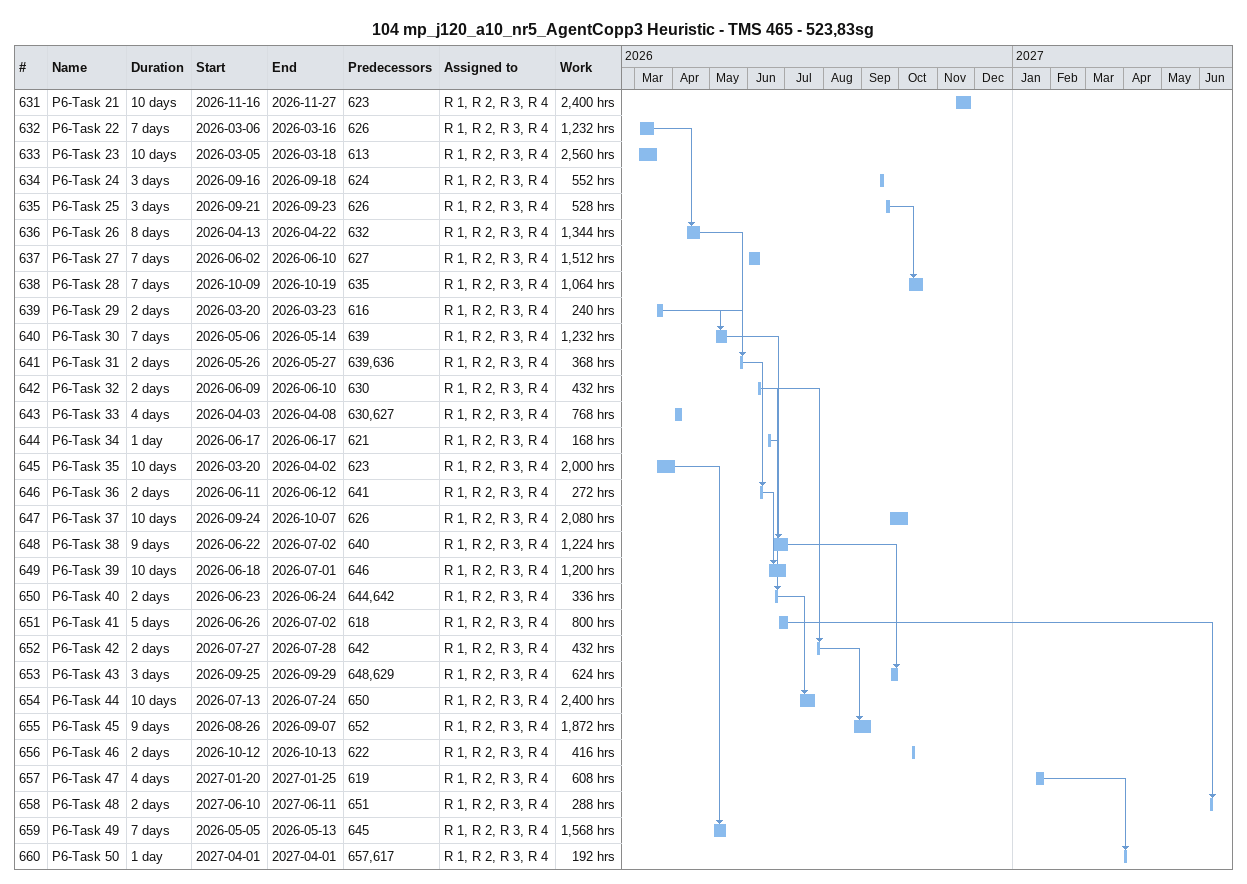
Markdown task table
104 mp_j120_a10_nr5_AgentCopp3 Heuristic - TMS 465 - 523,83sg

| ID | Task | Duration | Start | Finish | Predecessors | Resources | Work (h) |
|---|---|---|---|---|---|---|---|
| 631 | P6-Task 21 | 10d | 2026-11-16 | 2026-11-27 | 623 | R 1, R 2, R 3, R 4 | 2400 |
| 632 | P6-Task 22 | 7d | 2026-03-06 | 2026-03-16 | 626 | R 1, R 2, R 3, R 4 | 1232 |
| 633 | P6-Task 23 | 10d | 2026-03-05 | 2026-03-18 | 613 | R 1, R 2, R 3, R 4 | 2560 |
| 634 | P6-Task 24 | 3d | 2026-09-16 | 2026-09-18 | 624 | R 1, R 2, R 3, R 4 | 552 |
| 635 | P6-Task 25 | 3d | 2026-09-21 | 2026-09-23 | 626 | R 1, R 2, R 3, R 4 | 528 |
| 636 | P6-Task 26 | 8d | 2026-04-13 | 2026-04-22 | 632 | R 1, R 2, R 3, R 4 | 1344 |
| 637 | P6-Task 27 | 7d | 2026-06-02 | 2026-06-10 | 627 | R 1, R 2, R 3, R 4 | 1512 |
| 638 | P6-Task 28 | 7d | 2026-10-09 | 2026-10-19 | 635 | R 1, R 2, R 3, R 4 | 1064 |
| 639 | P6-Task 29 | 2d | 2026-03-20 | 2026-03-23 | 616 | R 1, R 2, R 3, R 4 | 240 |
| 640 | P6-Task 30 | 7d | 2026-05-06 | 2026-05-14 | 639 | R 1, R 2, R 3, R 4 | 1232 |
| 641 | P6-Task 31 | 2d | 2026-05-26 | 2026-05-27 | 639, 636 | R 1, R 2, R 3, R 4 | 368 |
| 642 | P6-Task 32 | 2d | 2026-06-09 | 2026-06-10 | 630 | R 1, R 2, R 3, R 4 | 432 |
| 643 | P6-Task 33 | 4d | 2026-04-03 | 2026-04-08 | 630, 627 | R 1, R 2, R 3, R 4 | 768 |
| 644 | P6-Task 34 | 1d | 2026-06-17 | 2026-06-17 | 621 | R 1, R 2, R 3, R 4 | 168 |
| 645 | P6-Task 35 | 10d | 2026-03-20 | 2026-04-02 | 623 | R 1, R 2, R 3, R 4 | 2000 |
| 646 | P6-Task 36 | 2d | 2026-06-11 | 2026-06-12 | 641 | R 1, R 2, R 3, R 4 | 272 |
| 647 | P6-Task 37 | 10d | 2026-09-24 | 2026-10-07 | 626 | R 1, R 2, R 3, R 4 | 2080 |
| 648 | P6-Task 38 | 9d | 2026-06-22 | 2026-07-02 | 640 | R 1, R 2, R 3, R 4 | 1224 |
| 649 | P6-Task 39 | 10d | 2026-06-18 | 2026-07-01 | 646 | R 1, R 2, R 3, R 4 | 1200 |
| 650 | P6-Task 40 | 2d | 2026-06-23 | 2026-06-24 | 644, 642 | R 1, R 2, R 3, R 4 | 336 |
| 651 | P6-Task 41 | 5d | 2026-06-26 | 2026-07-02 | 618 | R 1, R 2, R 3, R 4 | 800 |
| 652 | P6-Task 42 | 2d | 2026-07-27 | 2026-07-28 | 642 | R 1, R 2, R 3, R 4 | 432 |
| 653 | P6-Task 43 | 3d | 2026-09-25 | 2026-09-29 | 648, 629 | R 1, R 2, R 3, R 4 | 624 |
| 654 | P6-Task 44 | 10d | 2026-07-13 | 2026-07-24 | 650 | R 1, R 2, R 3, R 4 | 2400 |
| 655 | P6-Task 45 | 9d | 2026-08-26 | 2026-09-07 | 652 | R 1, R 2, R 3, R 4 | 1872 |
| 656 | P6-Task 46 | 2d | 2026-10-12 | 2026-10-13 | 622 | R 1, R 2, R 3, R 4 | 416 |
| 657 | P6-Task 47 | 4d | 2027-01-20 | 2027-01-25 | 619 | R 1, R 2, R 3, R 4 | 608 |
| 658 | P6-Task 48 | 2d | 2027-06-10 | 2027-06-11 | 651 | R 1, R 2, R 3, R 4 | 288 |
| 659 | P6-Task 49 | 7d | 2026-05-05 | 2026-05-13 | 645 | R 1, R 2, R 3, R 4 | 1568 |
| 660 | P6-Task 50 | 1d | 2027-04-01 | 2027-04-01 | 657, 617 | R 1, R 2, R 3, R 4 | 192 |
